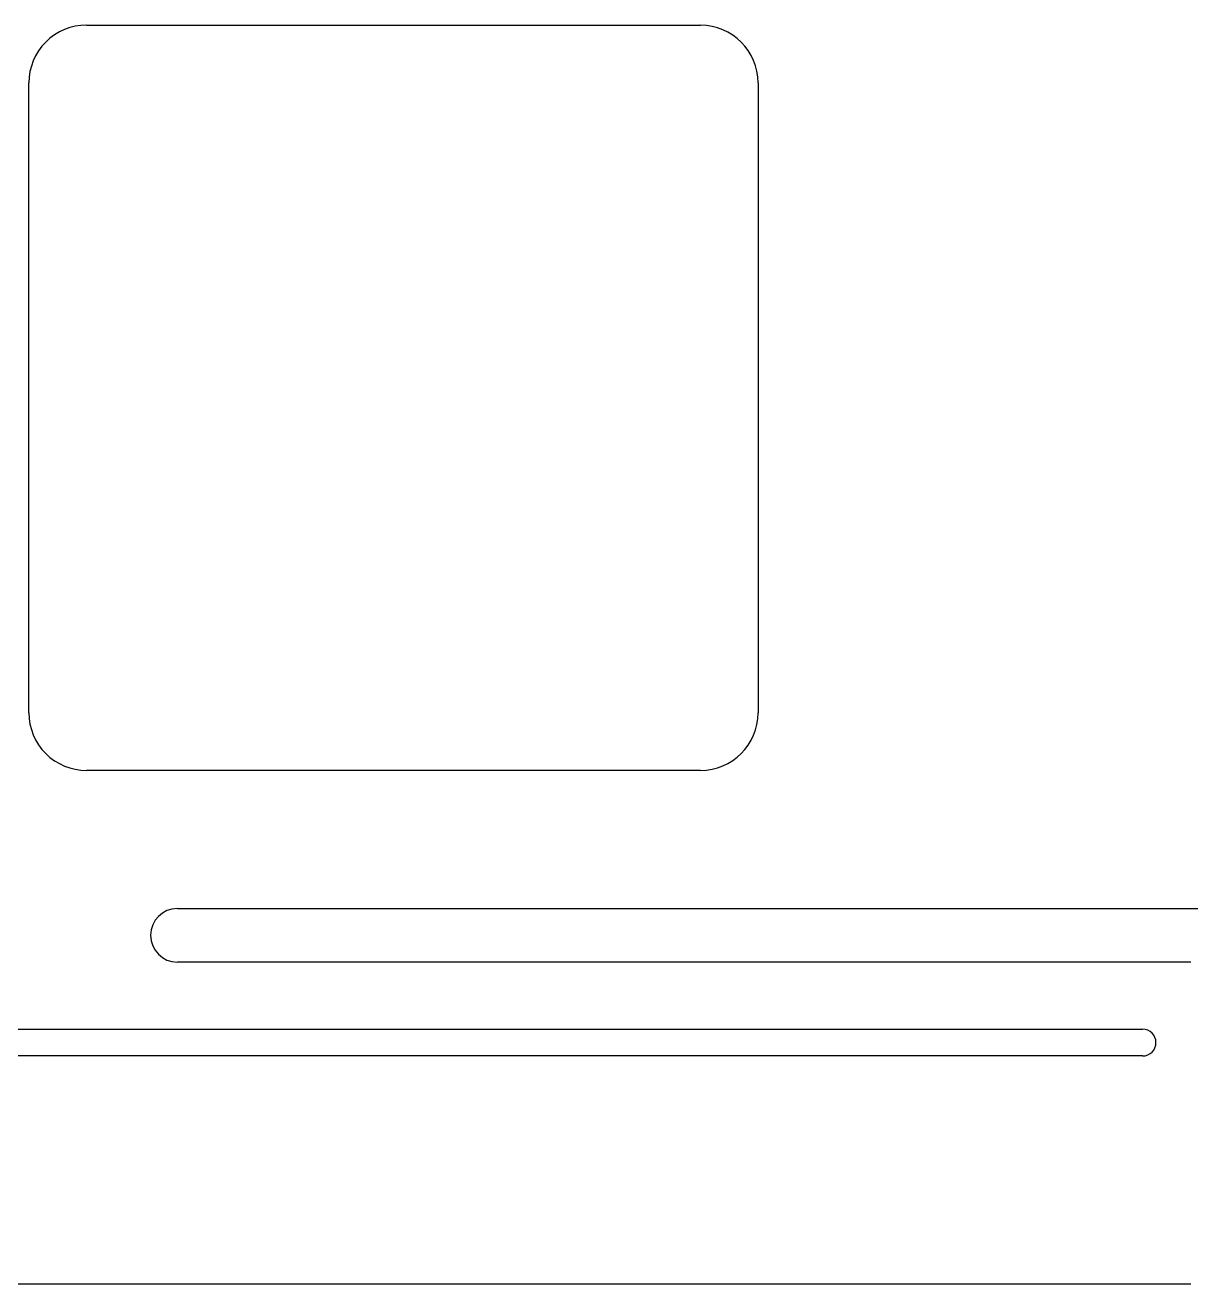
# Model space of a CAD drawing. Header units: millimetres. Extents: x -10 to 276, y -93 to 17.
# Drawn here: x 164.58 to 186.32, y -92.72 to -69.25 of the extents above; entities that cross this region are included whole.
import ezdxf

# ---------------------------------------------------------------- set-up
doc = ezdxf.new("R2010")
doc.units = ezdxf.units.MM
doc.layers.add('BLACK', color=7, linetype='CONTINUOUS')

msp = doc.modelspace()

# ---------------------------------------------------------------- linework, layer by layer
at = {"layer": 'BLACK', "linetype": 'Continuous'}
for p, q in [((165.725, -69.25), (177.175, -69.25)), ((164.65, -82.075), (164.65, -70.325)), ((178.25, -70.325), (178.25, -82.075)), ((177.175, -83.15), (165.725, -83.15)), ((167.4201, -85.725), (196.359025, -85.725)), ((186.3201, -86.725), (167.4201, -86.725)), ((140.4201, -87.975), (185.4201, -87.975)), ((185.4201, -88.475), (140.4201, -88.475)), ((139.5201, -92.725), (186.320082, -92.725))]:
    msp.add_line(p, q, dxfattribs=at)
at = {"layer": 'BLACK'}
for centre, radius, start, end in [((165.724999, -70.324999), 1.074999, 89.9999467, 180.0000533), ((177.175, -70.325), 1.075, 0, 90), ((165.724999, -82.075001), 1.074999, 179.9999467, 270.0000533), ((177.175, -82.075), 1.075, 270, 0), ((167.4201, -86.225), 0.5, 90, 270), ((185.4201, -88.225), 0.25, 270, 90)]:
    msp.add_arc(centre, radius, start, end, dxfattribs=at)

doc.saveas('drawing.dxf')
